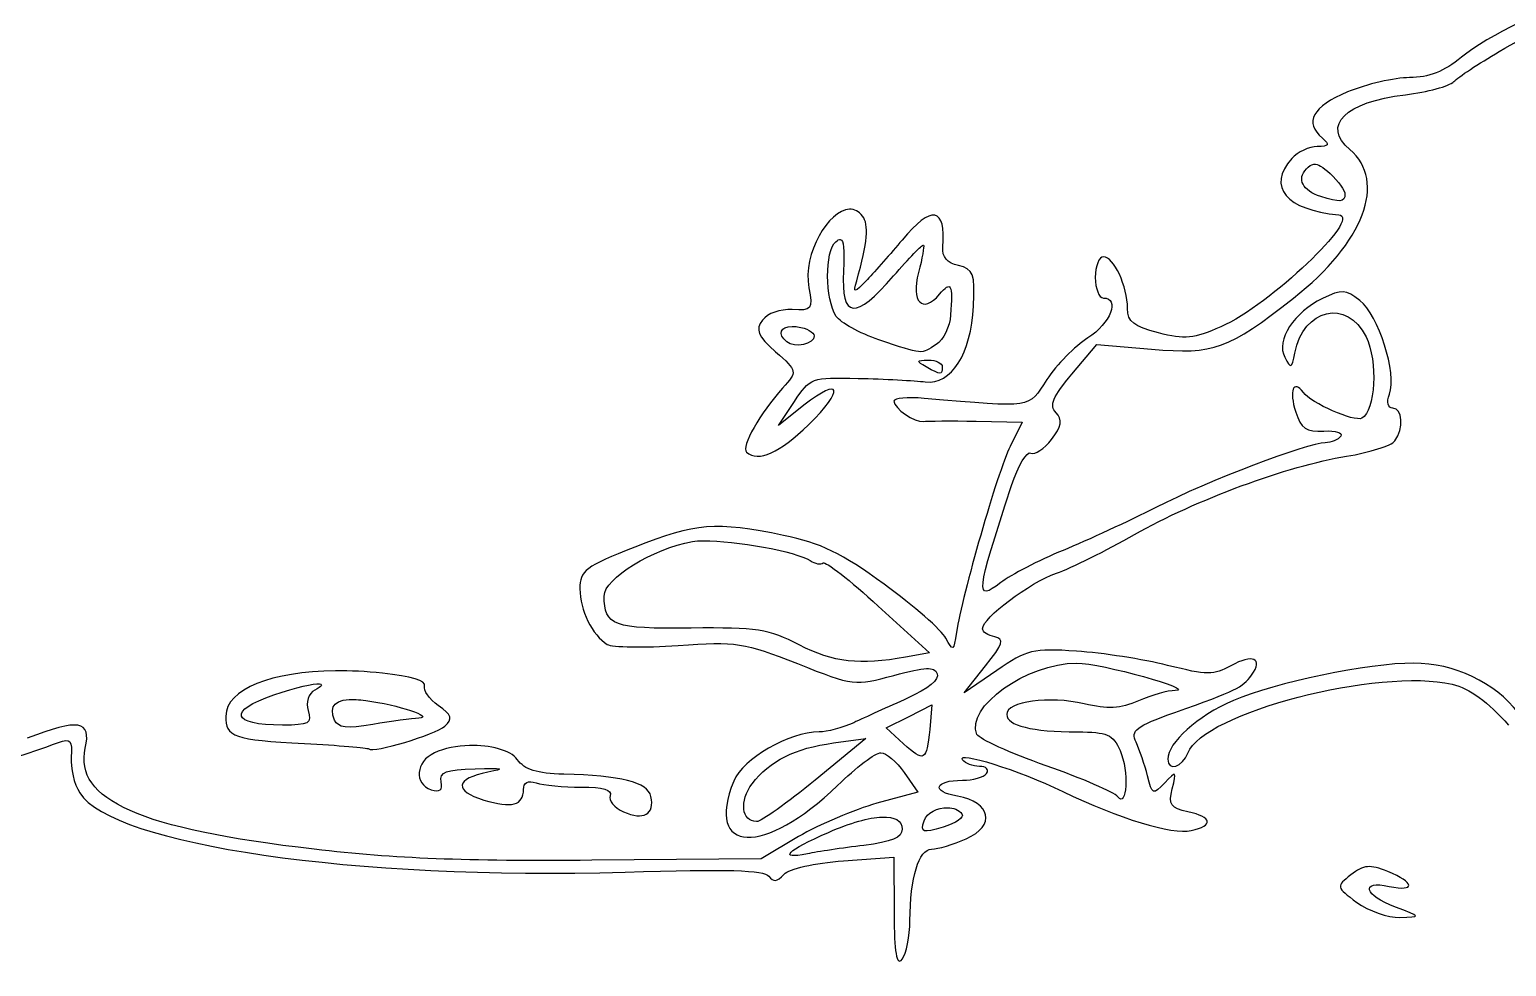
# Model space of a CAD drawing. Extents: x 26 to 243, y 4 to 296.
# Drawn here: x 111.6 to 162.3, y 5.4 to 37.6 of the extents above; entities that cross this region are included whole.
import ezdxf

# ---------------------------------------------------------------- set-up
doc = ezdxf.new("R2010")
doc.units = 0
doc.layers.add('Layer_1', color=7, linetype='CONTINUOUS')

msp = doc.modelspace()

# ---------------------------------------------------------------- linework, layer by layer
at = {"layer": 'Layer_1', "color": 7}
for points in [[(155.676975, 32.932358), (155.676975, 32.932358)], [(139.739686, 31.385647), (139.739686, 31.385647)], [(139.422739, 30.347707), (139.422739, 30.347707)], [(137.766338, 27.362877), (137.766338, 27.362877)], [(142.712942, 26.742759), (142.712392, 26.742759)], [(147.372917, 25.73073), (148.227852, 26.740555), (150.108048, 26.581805)], [(142.43954, 26.20698), (142.43954, 26.20698)], [(138.173133, 24.656411), (137.299457, 23.964084), (137.845713, 24.791457)], [(144.084367, 24.110156), (145.65974, 24.082044), (145.250738, 23.244747)], [(134.733549, 20.005256), (134.733549, 20.005256)], [(140.727464, 17.762922), (142.480329, 16.160521), (141.665082, 16.01114)], [(147.537729, 15.805541), (147.537729, 15.805541)], [(122.098593, 15.542059), (122.098593, 15.542059)], [(144.791577, 15.551429), (143.669853, 14.780285), (144.40793, 15.706877)], [(121.54848, 15.092281), (121.54848, 15.092281)], [(122.801944, 14.555382), (122.801944, 14.555382)], [(141.592873, 13.038437), (140.998112, 13.580304), (141.783043, 13.977165), (142.568524, 14.374054), (142.568524, 14.374054)], [(142.568524, 14.374054), (142.490252, 13.531225)], [(140.296965, 13.215391), (138.561188, 11.791043)], [(139.190676, 13.065446), (140.296965, 13.215391), (140.296965, 13.215391)], [(126.691319, 12.975615), (126.691319, 12.975615)], [(141.611615, 12.055627), (142.078493, 11.379845), (140.677305, 10.992891)], [(143.101548, 10.841309), (143.101548, 10.841309)], [(140.849835, 10.521608), (140.849835, 10.521608)], [(137.989028, 9.848), (136.702492, 9.089527), (130.89599, 9.037175)], [(139.536289, 9.016234), (141.264349, 9.139142), (141.268758, 7.211)], [(157.515828, 8.816675), (157.515828, 8.816675)]]:
    msp.add_lwpolyline(points, dxfattribs=at)
for points in [[(164.447361, 38.383325), (163.881765, 38.406185), (161.637274, 37.345741), (160.746502, 36.607309)], [(162.04241, 36.800786), (163.152983, 37.449516), (163.309275, 37.488486), (163.18563, 37.084109)], [(160.746502, 36.607309), (160.147203, 36.110493), (159.627872, 35.906164), (158.964424, 35.906164)], [(160.480265, 35.766704), (160.632326, 35.922375), (161.335105, 36.387638), (162.04241, 36.800786)], [(158.964424, 35.906164), (158.449425, 35.906164), (157.491328, 35.684008), (156.835077, 35.412276)], [(158.821106, 35.31912), (159.581441, 35.409575), (160.328204, 35.611031), (160.480265, 35.766704)], [(156.835077, 35.412276), (155.624682, 34.911131), (155.332715, 34.37341), (155.973529, 33.825326)], [(156.911147, 33.435066), (155.93717, 34.268104), (156.753207, 35.073112), (158.821106, 35.31912)], [(155.79659, 33.54145), (155.516823, 33.54145), (155.122722, 33.355096), (154.920707, 33.127486)], [(155.973529, 33.825326), (156.231565, 33.60462), (156.192237, 33.54145), (155.79659, 33.54145)], [(154.920707, 33.127486), (154.061454, 32.159323), (154.728297, 31.359113), (156.531358, 31.194927)], [(154.975278, 28.333567), (157.406763, 30.250499), (158.197683, 32.334665), (156.911147, 33.435066)], [(155.917855, 31.822209), (155.29262, 32.025767), (155.084478, 32.424358), (155.421762, 32.771954)], [(155.421762, 32.771954), (155.513244, 32.86623), (155.592103, 32.920945), (155.676975, 32.932358)], [(155.676975, 32.932358), (155.818428, 32.95138), (155.976312, 32.850488), (156.235355, 32.612651)], [(156.235355, 32.612651), (156.517069, 32.354039), (156.747436, 32.031575), (156.747436, 31.896072)], [(142.93894, 30.084228), (143.063965, 31.456767), (142.550174, 31.546833), (141.54106, 30.329518)], [(156.747436, 31.896072), (156.747439, 31.629183), (156.561265, 31.612712), (155.917855, 31.822209)], [(139.739686, 31.385647), (139.027871, 31.355887), (138.123922, 29.870636), (138.343459, 28.689102)], [(140.18562, 31.151931), (140.058002, 31.32171), (139.903954, 31.392517), (139.739686, 31.385647)], [(139.98498, 28.929981), (140.357739, 30.263357), (140.41072, 30.852453), (140.18562, 31.151931)], [(156.531358, 31.194927), (157.355955, 31.119845), (154.175299, 28.097217), (152.484336, 27.349096)], [(139.281628, 27.710143), (138.897072, 28.298026), (138.887087, 29.947406), (139.266193, 30.27164)], [(139.266193, 30.27164), (139.330357, 30.326532), (139.381845, 30.353454), (139.422739, 30.347707)], [(139.422739, 30.347707), (139.545421, 30.330464), (139.569599, 30.016991), (139.53188, 29.268981)], [(141.54106, 30.329518), (141.160878, 29.870918), (140.625136, 29.261951), (140.350985, 28.976285)], [(141.249465, 29.09645), (141.778857, 29.708144), (142.240663, 30.183762), (142.275828, 30.15368)], [(142.275828, 30.15368), (142.310993, 30.1236), (142.234976, 29.702497), (142.107158, 29.217718)], [(143.475826, 29.452535), (143.092088, 29.538353), (142.908884, 29.7542), (142.93894, 30.084228)], [(143.995069, 28.062371), (144.050921, 29.168989), (143.987396, 29.338105), (143.475826, 29.452535)], [(148.459912, 29.757908), (148.304069, 29.757908), (148.17659, 29.438684), (148.17659, 29.048495)], [(149.282325, 27.978585), (149.282325, 28.738149), (148.811025, 29.757908), (148.459912, 29.757908)], [(139.53188, 29.268981), (139.448656, 27.617874), (139.928383, 27.569938), (141.249465, 29.09645)], [(140.350985, 28.976285), (139.88419, 28.489875), (139.861169, 28.487062), (139.98498, 28.929981)], [(142.107158, 29.217718), (141.839417, 28.20233), (142.242167, 27.782257), (142.827045, 28.466411)], [(142.827045, 28.466411), (143.230284, 28.937971), (143.284375, 28.835823), (143.209589, 27.747625)], [(148.17659, 29.048495), (148.17659, 28.658308), (148.300686, 28.339078), (148.452747, 28.339081)], [(138.343459, 28.689102), (138.480168, 27.953354), (138.439505, 27.899159), (137.774053, 27.939999)], [(157.259514, 28.252538), (156.760827, 28.638516), (156.641538, 28.645182), (155.975183, 28.3253)], [(137.774053, 27.939999), (137.355828, 27.965653), (136.928231, 27.815291), (136.748794, 27.578955)], [(142.340872, 25.462288), (143.237238, 25.354406), (143.911899, 26.415164), (143.995069, 28.062371)], [(148.452747, 28.339081), (149.034717, 28.339081), (148.69368, 27.459225), (147.92248, 26.971514)], [(150.341211, 27.140737), (149.496831, 27.357114), (149.282325, 27.526984), (149.282325, 27.978585)], [(150.108048, 26.581805), (152.261149, 26.40033), (152.743831, 26.574298), (154.975278, 28.333567)], [(155.975183, 28.3253), (154.997734, 27.856058), (154.375587, 26.888885), (154.67652, 26.306748)], [(155.024336, 26.447309), (155.323012, 27.985428), (156.825569, 28.329999), (157.471181, 27.008446)], [(158.2732, 25.04226), (158.535043, 25.747861), (157.900949, 27.75603), (157.259514, 28.252538)], [(136.748794, 27.578955), (136.500015, 27.251244), (136.586914, 27.043819), (137.20134, 26.495264)], [(140.74786, 26.90537), (140.08365, 27.130543), (139.42384, 27.49275), (139.281628, 27.710143)], [(143.209589, 27.747625), (143.182777, 27.357439), (142.959435, 26.905336), (142.712942, 26.742759)], [(137.587742, 26.83316), (137.256963, 27.116102), (137.362232, 27.356979), (137.766338, 27.362877)], [(138.52536, 27.038212), (138.529791, 26.750393), (137.856587, 26.603211), (137.587742, 26.83316)], [(137.766338, 27.362877), (137.824066, 27.363724), (137.888099, 27.359513), (137.957608, 27.3502)], [(137.957608, 27.3502), (138.26777, 27.308626), (138.522538, 27.168274), (138.52536, 27.038212)], [(142.712392, 26.742759), (142.184467, 26.394525), (142.278323, 26.386515), (140.74786, 26.90537)], [(147.92248, 26.971514), (147.478544, 26.690793), (146.843118, 26.046545), (146.510265, 25.54001)], [(152.484336, 27.349096), (151.547613, 26.93467), (151.256261, 26.906247), (150.341211, 27.140737)], [(157.471181, 27.008446), (157.880967, 26.169588), (157.791974, 24.460267), (157.325658, 24.213785)], [(137.20134, 26.495264), (137.955917, 25.821634), (137.957529, 25.813006), (137.440018, 25.245107)], [(154.67652, 26.306748), (154.888102, 25.897475), (154.92014, 25.91072), (155.024336, 26.447309)], [(142.370088, 25.973816), (142.015673, 26.169715), (142.026056, 26.203904), (142.43954, 26.20698)], [(142.923508, 25.973816), (142.923508, 25.68541), (142.891888, 25.68541), (142.370088, 25.973816)], [(142.43954, 26.20698), (142.705675, 26.208955), (142.923508, 26.103881), (142.923508, 25.973816)], [(137.845713, 24.791457), (138.380354, 25.601085), (138.428377, 25.618566), (140.035689, 25.580799)], [(138.332986, 23.990542), (139.579336, 25.200762), (139.464525, 25.679436), (138.173133, 24.656411)], [(140.035689, 25.580799), (140.939506, 25.559576), (141.976975, 25.506084), (142.340872, 25.462288)], [(146.510265, 25.54001), (145.847946, 24.532118), (146.096908, 24.57035), (142.301186, 24.894536)], [(146.827215, 24.402852), (146.590289, 24.646991), (146.717286, 24.956597), (147.372917, 25.73073)], [(155.317582, 25.094626), (154.978408, 25.56401), (154.819452, 25.15722), (155.055756, 24.424899)], [(137.440018, 25.245107), (136.673503, 24.404003), (136.007515, 23.218063), (136.206397, 23.047965)], [(142.301186, 24.894536), (141.730928, 24.943251), (141.264349, 24.899811), (141.264349, 24.798073)], [(157.325658, 24.213785), (157.067992, 24.077574), (155.581121, 24.729905), (155.317582, 25.094626)], [(158.387852, 24.555537), (158.215784, 24.555537), (158.1679, 24.758485), (158.2732, 25.04226)], [(141.264349, 24.798073), (141.264349, 24.548893), (141.97685, 24.056602), (142.27197, 24.101887)], [(146.676181, 23.484526), (147.021479, 23.935274), (147.059314, 24.163654), (146.827215, 24.402852)], [(155.055756, 24.424899), (155.23937, 23.855863), (155.416879, 23.735901), (156.020381, 23.772813)], [(158.457305, 23.434917), (158.773986, 23.86138), (158.730865, 24.555539), (158.387852, 24.555537)], [(136.206397, 23.047965), (136.615534, 22.698026), (137.326074, 23.0128), (138.332986, 23.990542)], [(142.27197, 24.101887), (142.402018, 24.121755), (143.217719, 24.125537), (144.084367, 24.110156)], [(145.962909, 23.018749), (146.102496, 22.944971), (146.423422, 23.154591), (146.676181, 23.484526)], [(156.068889, 23.373181), (155.472977, 23.373181), (152.047761, 22.063529), (150.25026, 21.148477)], [(156.020381, 23.772813), (156.427232, 23.797705), (156.687636, 23.717746), (156.599159, 23.595321)], [(156.599159, 23.595321), (156.510682, 23.472873), (156.272089, 23.373181), (156.068889, 23.373181)], [(156.798699, 22.908508), (157.591235, 23.037057), (158.337699, 23.273853), (158.457305, 23.434917)], [(145.250738, 23.244747), (144.828082, 22.379547), (143.599335, 18.122044), (143.410782, 16.869943)], [(145.300347, 21.903091), (145.525278, 22.590531), (145.82335, 23.092531), (145.962909, 23.018749)], [(149.524311, 20.219127), (151.605782, 21.406716), (154.782362, 22.58146), (156.798699, 22.908508)], [(144.927726, 18.569341), (144.043581, 17.884927), (144.073781, 18.154381), (145.300347, 21.903091)], [(150.25026, 21.148477), (149.337863, 20.684012), (147.907217, 20.021783), (147.070851, 19.677283)], [(137.474743, 20.191015), (135.135434, 20.669077), (134.464366, 20.616516), (132.369938, 19.790832)], [(132.369938, 19.790832), (130.66684, 19.1194), (130.481476, 18.978309), (130.481476, 18.35602)], [(131.315466, 18.108526), (131.310668, 18.706244), (132.998137, 19.747969), (134.344393, 19.978248)], [(134.344393, 19.978248), (134.447875, 19.99594), (134.580091, 20.00424), (134.733549, 20.005256)], [(134.733549, 20.005256), (135.807763, 20.012284), (137.916034, 19.641345), (138.387006, 19.323955)], [(140.930864, 18.513117), (139.476291, 19.57244), (138.731224, 19.934249), (137.474743, 20.191015)], [(146.842096, 18.892353), (147.347838, 19.06912), (148.555072, 19.666124), (149.524311, 20.219127)], [(138.387006, 19.323955), (138.553066, 19.212054), (138.75304, 19.175532), (138.831836, 19.242926)], [(138.831836, 19.242926), (138.910633, 19.310346), (139.763593, 18.644217), (140.727464, 17.762922)], [(147.070851, 19.677283), (146.234486, 19.332758), (145.269893, 18.834195), (144.927726, 18.569341)], [(144.305954, 16.987347), (144.305954, 17.359683), (145.915053, 18.568333), (146.842096, 18.892353)], [(130.481476, 18.35602), (130.481476, 17.629149), (130.91011, 16.759001), (131.421299, 16.448274)], [(143.044223, 16.661578), (142.901616, 16.937281), (141.950731, 17.770401), (140.930864, 18.513117)], [(134.300846, 17.008288), (131.623178, 16.977497), (131.32365, 17.088439), (131.315466, 18.108526)], [(138.013832, 16.430635), (136.962216, 16.972925), (136.567429, 17.034337), (134.300846, 17.008288)], [(143.410782, 16.869943), (143.311553, 16.211095), (143.285015, 16.196081), (143.044223, 16.661578)], [(144.72598, 16.709527), (144.494783, 16.751607), (144.305954, 16.876829), (144.305954, 16.987347)], [(131.421299, 16.448274), (131.5886, 16.346561), (132.684018, 16.330813), (133.855466, 16.412997)], [(133.855466, 16.412997), (135.861301, 16.553741), (136.099669, 16.517447), (137.948789, 15.788467)], [(141.665082, 16.01114), (140.097338, 15.723443), (139.181527, 15.828458), (138.013832, 16.430635)], [(144.40793, 15.706877), (145.003277, 16.453919), (145.064957, 16.64789), (144.72598, 16.709527)], [(147.528909, 16.216203), (146.030736, 16.315122), (145.832271, 16.266749), (144.791577, 15.551429)], [(137.948789, 15.788467), (139.904306, 15.017521), (139.918005, 15.015658), (141.262145, 15.383309)], [(144.114131, 13.355937), (143.697235, 14.285154), (145.822159, 15.805541), (147.537729, 15.805541)], [(150.657608, 15.728382), (149.82525, 15.937904), (148.417288, 16.157529), (147.528909, 16.216203)], [(147.537729, 15.805541), (148.368252, 15.805541), (151.690925, 14.882901), (150.914475, 14.867943)], [(152.824437, 15.714045), (152.233435, 15.382716), (152.026555, 15.383789), (150.657608, 15.728382)], [(153.539912, 15.396545), (153.958702, 15.964376), (153.574979, 16.134641), (152.824437, 15.714045)], [(159.106636, 15.805541), (157.553426, 15.805541), (154.34133, 15.13961), (152.91704, 14.522305)], [(162.691741, 14.108342), (161.895821, 15.137013), (160.483513, 15.805541), (159.106636, 15.805541)], [(122.098593, 15.542059), (119.909742, 15.51934), (118.340567, 14.915723), (118.324974, 13.987099)], [(123.701528, 15.461597), (123.141912, 15.5214), (122.603712, 15.547308), (122.098593, 15.542059)], [(125.153979, 15.022826), (125.221035, 15.194869), (124.686483, 15.356328), (123.701528, 15.461597)], [(141.262145, 15.383309), (142.359792, 15.683537), (142.637877, 15.694543), (142.751528, 15.441193)], [(142.751528, 15.441193), (142.836533, 15.251709), (142.437321, 14.923541), (141.73233, 14.603896)], [(150.908964, 14.112773), (153.036273, 14.86783), (153.213974, 14.954585), (153.539912, 15.396545)], [(151.35159, 12.719837), (151.86021, 14.090477), (157.928335, 15.668861), (160.42349, 15.079609)], [(120.271867, 13.677304), (118.50874, 13.677304), (118.372018, 14.165238), (119.980826, 14.715797)], [(119.980826, 14.715797), (120.74385, 14.976937), (121.35522, 15.112629), (121.54848, 15.092281)], [(121.386975, 14.88005), (121.161339, 14.75782), (121.064771, 14.465748), (121.153812, 14.174495)], [(121.54848, 15.092281), (121.664436, 15.080146), (121.62983, 15.011566), (121.386975, 14.88005)], [(125.621963, 14.349247), (125.306184, 14.570227), (125.095643, 14.873107), (125.153979, 15.022826)], [(150.914475, 14.867943), (150.671708, 14.863145), (150.105432, 14.70304), (149.656049, 14.511299)], [(160.42349, 15.079609), (161.025894, 14.937341), (161.666092, 14.474186), (162.358807, 13.680606)], [(122.062215, 13.850927), (121.840411, 14.345324), (122.100049, 14.588458), (122.801944, 14.555382)], [(122.801944, 14.555382), (122.902215, 14.550584), (123.011715, 14.540142), (123.129918, 14.52397)], [(123.129918, 14.52397), (124.247094, 14.372135), (125.509751, 13.952216), (124.951685, 13.91818)], [(125.845203, 13.642026), (126.129373, 13.889111), (126.08698, 14.023873), (125.621963, 14.349247)], [(141.73233, 14.603896), (141.094931, 14.314872), (140.262054, 13.93565), (139.881901, 13.761095)], [(147.798454, 14.408203), (146.596187, 14.692118), (145.134982, 14.490329), (145.134982, 14.040552)], [(149.656049, 14.511299), (149.018735, 14.239349), (148.610238, 14.216489), (147.798454, 14.408203)], [(152.91704, 14.522305), (151.675177, 13.984051), (150.664774, 13.0784), (150.664774, 12.503203)], [(113.504046, 12.886319), (113.713003, 13.839073), (113.280949, 13.912395), (111.511952, 13.225297)], [(118.324974, 13.987099), (118.31298, 13.272625), (118.597434, 13.173085), (121.025928, 13.04617)], [(121.153812, 14.174495), (121.288291, 13.734708), (121.186521, 13.677304), (120.271867, 13.677304)], [(123.376312, 13.70101), (122.467641, 13.550558), (122.182357, 13.583126), (122.062215, 13.850927)], [(124.951685, 13.91818), (124.723593, 13.904351), (124.014698, 13.806703), (123.376312, 13.70101)], [(139.881901, 13.761095), (139.501719, 13.586513), (138.967862, 13.442495), (138.695687, 13.442495)], [(145.134982, 14.040552), (145.134982, 13.661245), (146.002211, 13.448365), (147.561433, 13.444132)], [(149.576674, 13.087516), (149.385187, 13.499137), (149.560703, 13.634208), (150.908964, 14.112773)], [(112.58572, 13.080347), (112.995874, 13.229953), (113.067533, 13.148278), (113.019527, 12.581491)], [(123.232443, 12.861512), (123.402482, 12.716083), (125.501315, 13.343068), (125.845203, 13.642026)], [(138.695687, 13.442495), (137.668821, 13.43939), (136.07776, 12.524821), (135.765424, 11.758531)], [(142.490252, 13.531225), (142.388737, 12.436852), (142.304581, 12.390455), (141.592873, 13.038437)], [(146.489869, 12.282731), (145.251845, 12.719921), (144.182852, 13.202747), (144.114131, 13.355937)], [(147.561433, 13.444132), (148.588524, 13.441309), (148.780167, 13.357292), (149.026011, 12.804193)], [(106.007518, 11.439366), (108.360433, 11.775098), (110.403973, 12.284706), (112.58572, 13.080347)], [(121.35776, 9.416397), (115.380183, 10.106826), (113.113958, 11.107896), (113.504046, 12.886319)], [(121.025928, 13.04617), (122.192155, 12.98521), (123.184974, 12.902124), (123.232443, 12.861512)], [(125.486363, 12.723139), (124.846678, 12.430333), (124.78028, 11.655859), (125.377773, 11.459771)], [(126.691319, 12.975615), (126.265243, 12.963197), (125.832438, 12.88155), (125.486363, 12.723139)], [(128.33394, 12.494934), (128.093329, 12.824456), (127.401447, 12.996245), (126.691319, 12.975615)], [(136.399324, 11.665934), (137.003307, 12.454322), (137.86141, 12.884654), (139.190676, 13.065446)], [(139.329583, 11.60805), (139.963483, 12.225863), (140.631054, 12.731408), (140.813454, 12.731408)], [(140.813454, 12.731408), (140.995826, 12.731408), (141.354962, 12.427229), (141.611615, 12.055627)], [(143.619691, 12.487793), (143.385701, 12.811615), (145.55713, 12.126351), (147.05652, 11.402988)], [(149.026011, 12.804193), (149.338261, 12.101798), (149.269422, 10.793303), (148.942778, 11.222732)], [(149.968591, 11.933819), (149.874441, 12.307482), (149.697973, 12.826714), (149.576674, 13.087516)], [(150.664774, 12.503203), (150.664774, 12.07812), (151.172971, 12.238507), (151.35159, 12.719837)], [(113.019527, 12.581491), (112.987974, 12.208647), (113.119845, 11.654476), (113.312773, 11.349535)], [(125.723385, 11.730422), (125.65805, 12.064375), (125.873626, 12.147546), (126.887001, 12.179663)], [(126.887001, 12.179663), (127.858833, 12.210482), (127.954755, 12.184997), (127.324666, 12.061694)], [(129.925851, 11.993905), (129.001489, 12.014789), (128.589972, 12.144301), (128.33394, 12.494934)], [(144.200121, 12.258488), (143.972029, 12.258488), (143.710849, 12.361668), (143.619691, 12.487793)], [(144.443758, 12.022014), (144.537738, 12.152062), (144.428207, 12.258488), (144.200121, 12.258488)], [(148.942778, 11.222732), (148.831921, 11.368472), (147.727893, 11.84554), (146.489869, 12.282731)], [(125.377773, 11.459771), (125.673739, 11.36263), (125.779152, 11.445406), (125.723385, 11.730422)], [(127.324666, 12.061694), (126.20588, 11.842944), (126.142705, 11.416083), (127.183004, 11.105892)], [(128.54616, 11.470241), (128.54616, 11.706856), (128.700541, 11.785173), (128.983272, 11.692378)], [(128.983272, 11.692378), (129.22381, 11.613441), (129.918728, 11.549066), (130.527227, 11.549066)], [(132.923359, 11.226599), (132.814252, 11.711146), (131.880325, 11.950047), (129.925851, 11.993905)], [(135.765424, 11.758531), (134.74505, 9.254994), (136.825172, 9.167195), (139.329583, 11.60805)], [(136.548151, 10.366696), (136.029793, 10.366696), (135.948389, 11.077275), (136.399324, 11.665934)], [(138.561188, 11.791043), (137.606713, 11.007566), (136.700946, 10.366696), (136.548151, 10.366696)], [(143.444956, 11.235432), (142.527339, 11.392404), (142.64874, 11.78554), (143.61473, 11.78554)], [(143.61473, 11.78554), (143.976962, 11.78554), (144.349778, 11.891938), (144.443758, 12.022014)], [(150.559493, 11.697345), (150.158823, 11.274605), (150.131969, 11.285357), (149.968591, 11.933819)], [(150.818012, 11.495585), (150.96948, 12.103209), (150.954915, 12.114555), (150.559493, 11.697345)], [(113.312773, 11.349535), (114.442649, 9.563548), (122.791087, 8.351432), (132.031492, 8.632045)], [(127.183004, 11.105892), (128.153538, 10.81653), (128.54616, 10.921517), (128.54616, 11.470241)], [(130.527227, 11.549066), (131.285725, 11.549066), (131.597349, 11.456638), (131.518863, 11.255273)], [(131.518863, 11.255273), (131.455899, 11.0937), (131.663251, 10.844159), (131.979678, 10.700734)], [(131.979678, 10.700734), (132.659495, 10.392519), (133.060801, 10.616152), (132.923359, 11.226599)], [(143.742063, 9.77084), (144.763877, 10.222763), (144.59854, 11.038131), (143.444956, 11.235432)], [(147.05652, 11.402988), (148.998717, 10.466066), (150.815302, 9.909665), (151.461281, 10.054163)], [(151.35214, 10.701299), (150.76492, 10.827367), (150.68215, 10.950529), (150.818012, 11.495585)], [(140.677305, 10.992891), (139.906612, 10.78001), (138.696756, 10.264983), (137.989028, 9.848)], [(142.296775, 10.388766), (142.384882, 10.676915), (142.762904, 10.847518), (143.101548, 10.841309)], [(143.101548, 10.841309), (143.304737, 10.83764), (143.493439, 10.770556), (143.597644, 10.62634)], [(151.461281, 10.054163), (152.249838, 10.230552), (152.200895, 10.519096), (151.35214, 10.701299)], [(139.014841, 9.995743), (139.777066, 10.326112), (140.40892, 10.502247), (140.849835, 10.521608)], [(140.849835, 10.521608), (141.290751, 10.541081), (141.54106, 10.403413), (141.54106, 10.106543)], [(142.955478, 10.175434), (142.242839, 9.962921), (142.173415, 9.985329), (142.296775, 10.388766)], [(143.597644, 10.62634), (143.682477, 10.508936), (143.393544, 10.306018), (142.955478, 10.175434)], [(138.292197, 9.259877), (137.265641, 9.050468), (137.585385, 9.376209), (139.014841, 9.995743)], [(141.54106, 10.106543), (141.54106, 9.81481), (141.195648, 9.668168), (140.227513, 9.548703)], [(142.55695, 9.420828), (142.773612, 9.420828), (143.306848, 9.578336), (143.742063, 9.77084)], [(130.89599, 9.037175), (126.540483, 8.997975), (124.157715, 9.092971), (121.35776, 9.416397)], [(140.227513, 9.548703), (139.505193, 9.459577), (138.634335, 9.32967), (138.292197, 9.259877)], [(141.813359, 6.967357), (141.819737, 8.442731), (142.116116, 9.420828), (142.55695, 9.420828)], [(132.031492, 8.632045), (135.557548, 8.73912), (136.813629, 8.703391), (136.965972, 8.492571)], [(137.489077, 8.551555), (137.678137, 8.754022), (138.512358, 8.943393), (139.536289, 9.016234)], [(157.515828, 8.816675), (157.333874, 8.800306), (157.17417, 8.709572), (156.950833, 8.536682)], [(158.215872, 8.65022), (157.902027, 8.77485), (157.697785, 8.833016), (157.515828, 8.816675)], [(158.268238, 8.141458), (159.183654, 7.944947), (159.149124, 8.279578), (158.215872, 8.65022)], [(136.965972, 8.492571), (137.119219, 8.280509), (137.249809, 8.295298), (137.489077, 8.551555)], [(156.950833, 8.536682), (156.436709, 8.138721), (156.441524, 8.117187), (157.154784, 7.592451)], [(158.475494, 7.430371), (157.404884, 7.830845), (157.250742, 8.35987), (158.268238, 8.141458)], [(141.268758, 7.211), (141.271693, 5.878544), (141.355866, 5.392191), (141.54106, 5.637272)], [(157.154784, 7.592451), (157.556076, 7.297219), (158.219583, 7.064668), (158.629285, 7.075392)], [(158.629285, 7.075392), (159.3728, 7.094583), (159.372396, 7.094865), (158.475494, 7.430371)], [(141.54106, 5.637272), (141.688464, 5.832344), (141.810537, 6.430853), (141.813359, 6.967357)]]:
    msp.add_open_spline(points, degree=3, dxfattribs=at)

doc.saveas('drawing.dxf')
